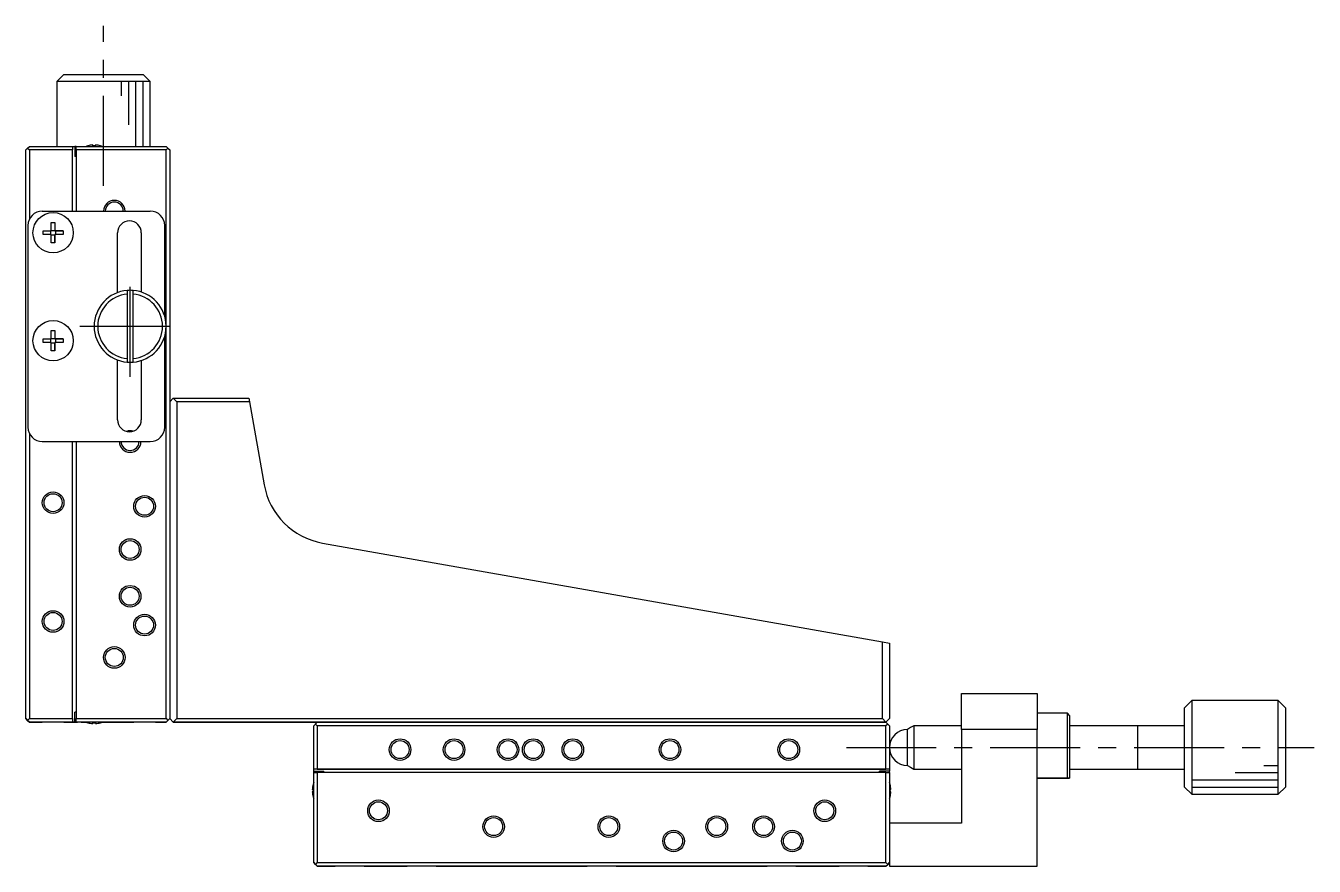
# Model space of a CAD drawing. Extents: x -349 to 382, y 13 to 591.
# Drawn here: x -348.9 to -169.9, y 255.5 to 372.2 of the extents above; entities that cross this region are included whole.
import ezdxf

# ---------------------------------------------------------------- set-up
doc = ezdxf.new("R2010")
doc.units = 0
doc.header["$LTSCALE"] = 10
doc.linetypes.add('CENTER', pattern=[2, 1.25, -0.25, 0.25, -0.25])
doc.layers.get('0').update_dxf_attribs({"linetype": 'CONTINUOUS'})
doc.layers.add('CENTER', color=1, linetype='CENTER')

msp = doc.modelspace()

# ---------------------------------------------------------------- linework, layer by layer
at = {"color": 7, "linetype": 'CONTINUOUS'}
for p, q in [((-343.636765, 365.488568), (-344.636765, 364.488568)), ((-343.636765, 365.488568), (-338.086954, 365.488568)), ((-338.086954, 365.488568), (-332.636765, 365.488568)), ((-331.636765, 364.488568), (-332.636765, 365.488568)), ((-338.077897, 364.488568), (-344.636765, 364.488568)), ((-344.636765, 364.488568), (-344.636765, 355.488568)), ((-331.636765, 364.488568), (-338.077897, 364.488568)), ((-331.636765, 355.488568), (-331.636765, 364.488568)), ((-348.936765, 354.988568), (-348.686765, 355.238568)), ((-348.936765, 275.988568), (-348.936765, 354.988568)), ((-348.686765, 355.238568), (-348.436765, 355.488568)), ((-348.686765, 355.238568), (-348.436765, 354.988568)), ((-348.436765, 355.488568), (-342.436765, 355.488568)), ((-348.436765, 354.988568), (-348.436765, 345.360347)), ((-342.436765, 354.988568), (-348.436765, 354.988568)), ((-342.436765, 355.488568), (-342.436765, 354.988568)), ((-342.436765, 355.488568), (-342.136765, 355.488568)), ((-342.436765, 346.488568), (-342.436765, 354.988568)), ((-342.136765, 355.488568), (-342.136765, 354.088568)), ((-341.936765, 355.488568), (-342.136765, 355.488568)), ((-341.936765, 355.488568), (-329.436765, 355.488568)), ((-341.936765, 354.988568), (-341.936765, 355.488568)), ((-329.436765, 354.988568), (-341.936765, 354.988568)), ((-341.936765, 354.988568), (-341.936765, 346.488568)), ((-340.323126, 355.558089), (-340.325381, 355.562712)), ((-339.616765, 355.558089), (-339.616765, 355.678427)), ((-339.256765, 355.558089), (-339.616765, 355.558089)), ((-339.256765, 355.678427), (-339.256765, 355.558089)), ((-338.548149, 355.562712), (-338.550403, 355.558089)), ((-329.436765, 355.488568), (-329.186765, 355.238568)), ((-329.186765, 355.238568), (-329.436765, 354.988568)), ((-329.436765, 330.488568), (-329.436765, 354.988568)), ((-329.186765, 355.238568), (-328.936765, 354.988568)), ((-328.936765, 354.988568), (-328.936765, 275.988568)), ((-341.936765, 354.088568), (-342.136765, 354.088568)), ((-346.636765, 346.488568), (-331.636765, 346.488568)), ((-348.636765, 344.488568), (-348.636765, 316.488568)), ((-346.535904, 343.748568), (-345.396765, 343.748568)), ((-346.535904, 343.228568), (-346.535904, 343.748568)), ((-346.535904, 343.748568), (-345.466207, 343.748568)), ((-345.466207, 343.748568), (-345.396765, 343.748568)), ((-345.466207, 343.228568), (-345.466207, 343.748568)), ((-345.396765, 344.887707), (-344.876765, 344.887707)), ((-345.396765, 343.748568), (-345.396765, 344.887707)), ((-345.396765, 343.818009), (-344.876765, 343.818009)), ((-344.876765, 344.887707), (-344.876765, 343.748568)), ((-344.876765, 344.887707), (-344.876765, 343.818009)), ((-344.876765, 343.818009), (-344.876765, 343.748568)), ((-344.876765, 343.748568), (-343.737626, 343.748568)), ((-344.876765, 343.748568), (-344.807323, 343.748568)), ((-343.737626, 343.748568), (-344.807323, 343.748568)), ((-344.807323, 343.748568), (-344.807323, 343.228568)), ((-343.737626, 343.748568), (-343.737626, 343.228568)), ((-329.636765, 331.888568), (-329.636765, 344.488568)), ((-345.396765, 343.228568), (-346.535904, 343.228568)), ((-345.396765, 342.089429), (-345.396765, 343.228568)), ((-344.876765, 343.159126), (-345.396765, 343.159126)), ((-344.876765, 342.089429), (-345.396765, 342.089429)), ((-344.876765, 343.228568), (-344.876765, 342.089429)), ((-343.737626, 343.228568), (-344.876765, 343.228568)), ((-344.876765, 343.228568), (-344.876765, 343.159126)), ((-344.876765, 342.089429), (-344.876765, 343.159126)), ((-336.186765, 335.172316), (-336.186765, 343.488568)), ((-332.886765, 343.488568), (-332.886765, 335.24225)), ((-334.836765, 335.472542), (-334.836765, 334.970755)), ((-334.836765, 334.970755), (-334.836765, 326.006381)), ((-334.036765, 334.970755), (-334.036765, 335.472542)), ((-334.036765, 326.006381), (-334.036765, 334.970755)), ((-345.396765, 329.887707), (-344.876765, 329.887707)), ((-345.396765, 328.748568), (-345.396765, 329.887707)), ((-344.876765, 329.887707), (-344.876765, 328.748568)), ((-344.876765, 329.887707), (-344.876765, 328.818009)), ((-329.436765, 275.988568), (-329.436765, 330.488568)), ((-346.535904, 328.748568), (-345.396765, 328.748568)), ((-346.535904, 328.228568), (-346.535904, 328.748568)), ((-346.535904, 328.748568), (-345.466207, 328.748568)), ((-345.396765, 328.228568), (-346.535904, 328.228568)), ((-345.466207, 328.748568), (-345.396765, 328.748568)), ((-345.466207, 328.228568), (-345.466207, 328.748568)), ((-345.396765, 328.818009), (-344.876765, 328.818009)), ((-345.396765, 327.089429), (-345.396765, 328.228568)), ((-344.876765, 328.159126), (-345.396765, 328.159126)), ((-344.876765, 328.818009), (-344.876765, 328.748568)), ((-344.876765, 328.748568), (-343.737626, 328.748568)), ((-344.876765, 328.748568), (-344.807323, 328.748568)), ((-344.876765, 328.228568), (-344.876765, 327.089429)), ((-343.737626, 328.228568), (-344.876765, 328.228568)), ((-344.876765, 328.228568), (-344.876765, 328.159126)), ((-344.876765, 327.089429), (-344.876765, 328.159126)), ((-343.737626, 328.748568), (-344.807323, 328.748568)), ((-344.807323, 328.748568), (-344.807323, 328.228568)), ((-343.737626, 328.748568), (-343.737626, 328.228568)), ((-329.636765, 316.488568), (-329.636765, 329.088568)), ((-344.876765, 327.089429), (-345.396765, 327.089429)), ((-336.186765, 317.488568), (-336.186765, 325.804819)), ((-334.836765, 326.006381), (-334.836765, 325.504593)), ((-334.036765, 325.504593), (-334.036765, 326.006381)), ((-332.886765, 325.734885), (-332.886765, 317.488568)), ((-328.436765, 320.488568), (-328.936765, 319.988568)), ((-327.936765, 319.988568), (-328.436765, 320.488568)), ((-328.436765, 320.488568), (-317.936765, 320.488568)), ((-317.936765, 320.488568), (-317.848601, 319.988568)), ((-327.936765, 319.988568), (-327.936765, 275.988568)), ((-317.848601, 319.988568), (-327.936765, 319.988568)), ((-317.848601, 319.988568), (-315.821079, 308.489919)), ((-348.436765, 315.616788), (-348.436765, 275.988568)), ((-346.636765, 314.488568), (-331.636765, 314.488568)), ((-346.636765, 314.488568), (-342.436765, 314.488568)), ((-342.436765, 314.488568), (-341.936765, 314.488568)), ((-342.436765, 275.988568), (-342.436765, 314.488568)), ((-341.936765, 314.488568), (-335.936765, 314.488568)), ((-341.936765, 314.488568), (-341.936765, 275.988568)), ((-335.936765, 314.488568), (-335.686765, 314.488568)), ((-335.686765, 314.488568), (-333.186765, 314.488568)), ((-333.186765, 314.488568), (-332.936765, 314.488568)), ((-332.936765, 314.488568), (-331.636765, 314.488568)), ((-307.709484, 300.378323), (-229.936765, 286.664895)), ((-229.936765, 286.664895), (-228.936765, 286.488568)), ((-229.936765, 275.988568), (-229.936765, 286.664895)), ((-228.936765, 286.488568), (-228.936765, 275.988568)), ((-218.936765, 279.488568), (-208.436765, 279.488568)), ((-218.936765, 274.488568), (-218.936765, 279.488568)), ((-208.436765, 279.488568), (-208.436765, 274.488568)), ((-186.936765, 278.488568), (-187.936765, 277.488568)), ((-187.936765, 271.938756), (-187.936765, 277.488568)), ((-186.936765, 278.488568), (-186.936765, 271.9297)), ((-174.936765, 278.488568), (-186.936765, 278.488568)), ((-174.936765, 265.488568), (-174.936765, 278.488568)), ((-173.936765, 277.488568), (-174.936765, 278.488568)), ((-173.936765, 277.488568), (-173.936765, 266.488568)), ((-348.686765, 275.738568), (-348.936765, 275.988568)), ((-348.936765, 275.988568), (-348.686765, 275.738568)), ((-348.586765, 275.638568), (-348.936765, 275.988568)), ((-348.936765, 275.988568), (-348.586765, 275.638568)), ((-348.436765, 275.988568), (-348.686765, 275.738568)), ((-348.436765, 275.488568), (-348.686765, 275.738568)), ((-348.686765, 275.738568), (-348.436765, 275.488568)), ((-348.436765, 275.988568), (-342.436765, 275.988568)), ((-342.436765, 275.988568), (-342.436765, 275.488568)), ((-341.936765, 276.888568), (-342.136765, 276.888568)), ((-342.136765, 275.488568), (-342.136765, 276.888568)), ((-341.936765, 276.888568), (-342.136765, 276.888568)), ((-341.936765, 275.988568), (-329.436765, 275.988568)), ((-341.936765, 275.488568), (-341.936765, 275.988568)), ((-329.436765, 275.988568), (-329.186765, 275.738568)), ((-329.186765, 275.738568), (-329.436765, 275.488568)), ((-329.436765, 275.488568), (-329.186765, 275.738568)), ((-328.936765, 275.988568), (-329.186765, 275.738568)), ((-328.936765, 275.988568), (-329.186765, 275.738568)), ((-328.936765, 275.988568), (-328.436765, 275.488568)), ((-328.436765, 275.488568), (-328.936765, 275.988568)), ((-328.436765, 275.488568), (-327.936765, 275.988568)), ((-327.936765, 275.988568), (-229.936765, 275.988568)), ((-229.936765, 275.988568), (-229.436765, 275.488568)), ((-229.436765, 275.488568), (-228.936765, 275.988568)), ((-228.936765, 275.988568), (-229.436765, 275.488568)), ((-204.236765, 276.738568), (-208.436765, 276.738568)), ((-204.236765, 267.738568), (-204.236765, 276.738568)), ((-203.936765, 276.438568), (-204.236765, 276.738568)), ((-203.936765, 276.438568), (-203.936765, 267.738568)), ((-342.436765, 275.488568), (-348.436765, 275.488568)), ((-348.436765, 275.488568), (-346.63676, 275.488568)), ((-343.63677, 275.488568), (-342.436765, 275.488568)), ((-342.686765, 275.488568), (-342.436765, 275.488568)), ((-342.686765, 275.488568), (-342.436765, 275.488568)), ((-342.136765, 275.488568), (-342.436765, 275.488568)), ((-342.436765, 275.488568), (-342.136765, 275.488568)), ((-341.936765, 275.488568), (-342.136765, 275.488568)), ((-342.136765, 275.488568), (-341.936765, 275.488568)), ((-329.436765, 275.488568), (-341.936765, 275.488568)), ((-339.386765, 275.488568), (-341.936765, 275.488568)), ((-341.936765, 275.488568), (-341.736765, 275.488568)), ((-341.936765, 275.488568), (-341.736765, 275.488568)), ((-340.550318, 275.488568), (-341.236765, 275.488568)), ((-341.236765, 275.488568), (-340.550318, 275.488568)), ((-340.325381, 275.414424), (-340.323126, 275.419046)), ((-340.325381, 275.414424), (-340.323126, 275.419046)), ((-339.616765, 275.419046), (-339.256765, 275.419046)), ((-339.616765, 275.298709), (-339.616765, 275.419046)), ((-336.636765, 275.488568), (-339.386765, 275.488568)), ((-339.256765, 275.419046), (-339.256765, 275.298709)), ((-338.550403, 275.419046), (-338.548149, 275.414424)), ((-338.550403, 275.419046), (-338.548149, 275.414424)), ((-338.323212, 275.488568), (-336.636765, 275.488568)), ((-338.323212, 275.488568), (-336.636765, 275.488568)), ((-336.436765, 275.488568), (-336.636765, 275.488568)), ((-336.636765, 275.488568), (-336.436765, 275.488568)), ((-336.636765, 275.488568), (-333.93676, 275.488568)), ((-330.93677, 275.488568), (-329.436765, 275.488568)), ((-308.436765, 275.488568), (-328.436765, 275.488568)), ((-328.436765, 275.488568), (-308.436765, 275.488568)), ((-308.936765, 274.988568), (-308.686765, 275.238568)), ((-308.936765, 268.988568), (-308.936765, 274.988568)), ((-308.686765, 275.238568), (-308.436765, 275.488568)), ((-308.436765, 274.988568), (-308.686765, 275.238568)), ((-308.436765, 275.488568), (-229.436765, 275.488568)), ((-229.436765, 275.488568), (-308.436765, 275.488568)), ((-308.436765, 274.988568), (-308.436765, 268.988568)), ((-229.436765, 274.988568), (-308.436765, 274.988568)), ((-229.436765, 275.488568), (-229.186765, 275.238568)), ((-229.186765, 275.238568), (-229.436765, 274.988568)), ((-229.436765, 268.988568), (-229.436765, 274.988568)), ((-229.186765, 275.238568), (-228.936765, 274.988568)), ((-228.936765, 274.988568), (-228.936765, 268.988568)), ((-226.003752, 274.738568), (-226.436765, 274.488568)), ((-226.436765, 271.965926), (-226.436765, 274.488568)), ((-225.57074, 274.988568), (-226.003752, 274.738568)), ((-225.57074, 274.988568), (-225.57074, 271.961398)), ((-218.936765, 274.988568), (-225.57074, 274.988568)), ((-218.936765, 274.488568), (-218.936765, 261.488568)), ((-208.436765, 274.488568), (-218.936765, 274.488568)), ((-208.436765, 255.488568), (-208.436765, 274.488568)), ((-194.436765, 274.988568), (-203.936765, 274.988568)), ((-194.436765, 274.988568), (-194.441765, 274.988568)), ((-194.436765, 272.061424), (-194.436765, 274.988573)), ((-194.431765, 274.988568), (-194.436765, 274.988568)), ((-187.936765, 274.988568), (-194.436765, 274.988568)), ((-226.436765, 269.488568), (-226.436765, 271.965926)), ((-225.57074, 271.961398), (-225.57074, 268.988568)), ((-194.436765, 271.988568), (-194.436765, 272.061424)), ((-194.436765, 271.861378), (-194.436765, 271.988568)), ((-194.436765, 268.988563), (-194.436765, 271.861378)), ((-187.936765, 266.488568), (-187.936765, 271.938756)), ((-186.936765, 271.9297), (-186.936765, 265.488568)), ((-228.936765, 268.988568), (-308.936765, 268.988568)), ((-308.436765, 268.988568), (-308.936765, 268.988568)), ((-308.936765, 268.688568), (-308.936765, 268.988568)), ((-308.936765, 268.688568), (-307.536765, 268.688568)), ((-308.936765, 268.688568), (-307.536765, 268.688568)), ((-308.936765, 268.488568), (-308.936765, 268.688568)), ((-308.436765, 268.988568), (-229.436765, 268.988568)), ((-307.936765, 268.988568), (-303.936765, 268.988568)), ((-307.936765, 268.988568), (-299.936765, 268.988568)), ((-307.536765, 268.488568), (-307.536765, 268.688568)), ((-303.936765, 268.988568), (-299.936765, 268.988568)), ((-237.936765, 268.988568), (-233.936765, 268.988568)), ((-237.936765, 268.988568), (-229.936765, 268.988568)), ((-233.936765, 268.988568), (-229.936765, 268.988568)), ((-228.936765, 268.688568), (-230.336765, 268.688568)), ((-230.336765, 268.488568), (-230.336765, 268.688568)), ((-228.936765, 268.688568), (-230.336765, 268.688568)), ((-228.936765, 268.988568), (-229.436765, 268.988568)), ((-228.936765, 268.988568), (-228.936765, 268.688568)), ((-228.936765, 268.488568), (-228.936765, 268.688568)), ((-226.436765, 269.488568), (-226.003752, 269.238568)), ((-226.003752, 269.238568), (-225.57074, 268.988568)), ((-225.57074, 268.988568), (-218.936765, 268.988568)), ((-203.936765, 268.988568), (-194.436765, 268.988568)), ((-194.441765, 268.988568), (-194.436765, 268.988568)), ((-194.436765, 268.988568), (-194.431765, 268.988568)), ((-194.436765, 268.988568), (-187.936765, 268.988568)), ((-309.010909, 266.877184), (-309.006287, 266.874929)), ((-309.010909, 266.877184), (-309.006287, 266.874929)), ((-308.936765, 255.988568), (-308.936765, 268.488568)), ((-308.936765, 268.488568), (-308.436765, 268.488568)), ((-308.436765, 268.488568), (-308.436765, 255.988568)), ((-229.436765, 268.488568), (-308.436765, 268.488568)), ((-229.436765, 255.988568), (-229.436765, 268.488568)), ((-229.436765, 268.488568), (-228.936765, 268.488568)), ((-228.936765, 268.488568), (-228.936765, 255.988568)), ((-228.867243, 266.874929), (-228.862621, 266.877184)), ((-228.867243, 266.874929), (-228.862621, 266.877184)), ((-208.436765, 267.738568), (-204.236765, 267.738568)), ((-204.236765, 267.738568), (-208.436765, 267.738568)), ((-203.936765, 267.738568), (-204.236765, 267.738568)), ((-204.236765, 267.738568), (-203.936765, 267.738568)), ((-309.126624, 266.168568), (-309.006287, 266.168568)), ((-309.126624, 266.168568), (-309.006287, 266.168568)), ((-309.006287, 265.808568), (-309.126624, 265.808568)), ((-309.006287, 265.102206), (-309.010909, 265.099952)), ((-309.006287, 266.168568), (-309.006287, 265.808568)), ((-228.867243, 266.168568), (-228.746906, 266.168568)), ((-228.867243, 265.808568), (-228.867243, 266.168568)), ((-228.746906, 266.168568), (-228.867243, 266.168568)), ((-228.746906, 265.808568), (-228.867243, 265.808568)), ((-228.862621, 265.099952), (-228.867243, 265.102206)), ((-187.936765, 266.488568), (-186.936765, 265.488568)), ((-186.936765, 265.488568), (-174.936765, 265.488568)), ((-174.936765, 265.488568), (-173.936765, 266.488568)), ((-218.936765, 261.488568), (-228.936765, 261.488568)), ((-308.686765, 255.738568), (-308.936765, 255.988568)), ((-308.936765, 255.988568), (-308.686765, 255.738568)), ((-308.436765, 255.988568), (-308.686765, 255.738568)), ((-308.436765, 255.988568), (-229.436765, 255.988568)), ((-229.186765, 255.738568), (-229.436765, 255.988568)), ((-228.936765, 255.988568), (-229.186765, 255.738568)), ((-229.186765, 255.738568), (-228.936765, 255.988568)), ((-228.936765, 255.988568), (-228.936765, 255.488568)), ((-308.686765, 255.738568), (-308.436765, 255.488568)), ((-308.686765, 255.738568), (-308.436765, 255.488568)), ((-229.436765, 255.488568), (-308.436765, 255.488568)), ((-308.436765, 255.488568), (-305.93676, 255.488568)), ((-301.93677, 255.488568), (-295.93676, 255.488568)), ((-291.93677, 255.488568), (-270.93676, 255.488568)), ((-266.93677, 255.488568), (-245.93676, 255.488568)), ((-241.93677, 255.488568), (-235.93676, 255.488568)), ((-231.93677, 255.488568), (-229.436765, 255.488568)), ((-229.436765, 255.488568), (-229.186765, 255.738568)), ((-229.436765, 255.488568), (-229.186765, 255.738568)), ((-228.936765, 255.488568), (-208.436765, 255.488568)), ((-228.936765, 255.488568), (-212.93676, 255.488568)), ((-209.93677, 255.488568), (-208.436765, 255.488568))]:
    msp.add_line(p, q, dxfattribs=at)
at = {"color": 3, "linetype": 'CONTINUOUS'}
for p, q in [((-335.636765, 362.488568), (-335.636765, 364.488568)), ((-334.636765, 358.488568), (-334.636765, 364.488568)), ((-333.636765, 355.488568), (-333.636765, 364.488568)), ((-332.636765, 355.488568), (-332.636765, 364.488568)), ((-176.936765, 269.488568), (-174.936765, 269.488568)), ((-186.936765, 267.488568), (-174.936765, 267.488568)), ((-180.936765, 268.488568), (-174.936765, 268.488568)), ((-186.936765, 266.488568), (-174.936765, 266.488568))]:
    msp.add_line(p, q, dxfattribs=at)
at = {"color": 7, "linetype": 'CONTINUOUS'}
for centre, radius in [((-345.136765, 343.488568), 2.8), ((-345.136765, 328.488568), 2.8), ((-345.136765, 305.988568), 1.25), ((-332.436765, 305.488568), 1.25), ((-334.436765, 299.488568), 1.25), ((-334.436765, 292.988568), 1.25), ((-345.136765, 289.488568), 1.25), ((-332.436765, 288.988568), 1.25), ((-336.636765, 284.488568), 1.25), ((-296.936765, 271.688568), 1.25), ((-289.436765, 271.688568), 1.25), ((-281.936765, 271.688568), 1.25), ((-278.436765, 271.688568), 1.25), ((-272.936765, 271.688568), 1.25), ((-259.436765, 271.688568), 1.25), ((-242.936765, 271.688568), 1.25), ((-299.936765, 263.188568), 1.25), ((-237.936765, 263.188568), 1.25), ((-283.936765, 260.988568), 1.25), ((-267.936765, 260.988568), 1.25), ((-252.936765, 260.988568), 1.25), ((-246.436765, 260.988568), 1.25), ((-258.936765, 258.988568), 1.25), ((-242.436765, 258.988568), 1.25)]:
    msp.add_circle(centre, radius, dxfattribs=at)
at = {"color": 3, "linetype": 'CONTINUOUS'}
for centre in [(-345.136765, 305.988568), (-332.436765, 305.488568), (-334.436765, 299.488568), (-334.436765, 292.988568), (-345.136765, 289.488568), (-332.436765, 288.988568), (-336.636765, 284.488568), (-296.936765, 271.688568), (-289.436765, 271.688568), (-281.936765, 271.688568), (-278.436765, 271.688568), (-272.936765, 271.688568), (-259.436765, 271.688568), (-242.936765, 271.688568), (-299.936765, 263.188568), (-237.936765, 263.188568), (-283.936765, 260.988568), (-267.936765, 260.988568), (-252.936765, 260.988568), (-246.436765, 260.988568), (-258.936765, 258.988568), (-242.436765, 258.988568)]:
    msp.add_circle(centre, 1.5, dxfattribs=at)
at = {"color": 7, "linetype": 'CONTINUOUS'}
for centre, radius, start, end in [((-339.436765, 352.488568), 3.2, 106.122533, 110.364137), ((-339.436765, 352.488568), 3.194933, 93.229709, 106.106712), ((-339.436765, 352.488568), 3.194933, 73.893288, 86.770291), ((-339.436765, 352.488568), 3.2, 69.635851, 73.877467), ((-336.636765, 346.488568), 1.25, 0, 180), ((-346.636765, 344.488568), 2, 90, 180), ((-331.636765, 344.488568), 2, 0, 90), ((-334.536765, 343.488568), 1.65, 0, 180), ((-334.436765, 330.488568), 5, 94.588566, 265.411434), ((-334.436765, 330.488568), 4.5, 95.099689, 264.900311), ((-334.436765, 330.488568), 5, 85.411434, 94.588566), ((-334.436765, 330.488568), 5, 274.588566, 85.411434), ((-334.436765, 330.488568), 4.5, 275.099689, 84.900311), ((-334.436765, 330.488568), 5, 265.411434, 274.588566), ((-334.536765, 317.488568), 1.65, 180, 0), ((-346.636765, 316.488568), 2, 180, 270), ((-331.636765, 316.488568), 2, 270, 0), ((-334.436765, 314.488568), 1.25, 180, 270), ((-334.436765, 314.488568), 1.25, 270, 0), ((-305.973002, 310.226401), 10, 190, 260), ((-339.436765, 278.488568), 3.2, 249.635867, 253.877467), ((-339.436765, 278.488568), 3.194933, 253.893288, 266.770291), ((-339.436765, 278.488568), 3.194933, 273.229709, 286.106712), ((-339.436765, 278.488568), 3.2, 286.122533, 290.364108), ((-226.436765, 271.988568), 2.5, 90, 180), ((-226.436765, 271.988568), 2.5, 180, 270), ((-305.936765, 265.988568), 3.194933, 163.893288, 176.770291), ((-305.936765, 265.988568), 3.2, 159.635865, 163.877467), ((-231.936765, 265.988568), 3.2, 16.122533, 20.364135), ((-231.936765, 265.988568), 3.194933, 3.229709, 16.106712), ((-305.936765, 265.988568), 3.194933, 183.229709, 196.106712), ((-305.936765, 265.988568), 3.2, 196.122533, 200.364135), ((-231.936765, 265.988568), 3.2, 339.635865, 343.877467), ((-231.936765, 265.988568), 3.194933, 343.893288, 356.770291)]:
    msp.add_arc(centre, radius, start, end, dxfattribs=at)
at = {"color": 3, "linetype": 'CONTINUOUS'}
for centre, start, end in [((-336.636765, 346.488568), 0, 180), ((-334.436765, 314.488568), 73.366025, 110.45228), ((-334.436765, 314.488568), 180, 270), ((-334.436765, 314.488568), 270, 0)]:
    msp.add_arc(centre, 1.5, start, end, dxfattribs=at)
at = {"layer": 'CENTER', "color": 1, "linetype": 'CENTER'}
for p, q in [((-338.136765, 349.988568), (-338.136765, 372.238568)), ((-334.436765, 323.488568), (-334.436765, 337.488568)), ((-341.436765, 330.488568), (-327.436765, 330.488568)), ((-234.936765, 271.988568), (-169.936765, 271.988568))]:
    msp.add_line(p, q, dxfattribs=at)

doc.saveas('drawing.dxf')
